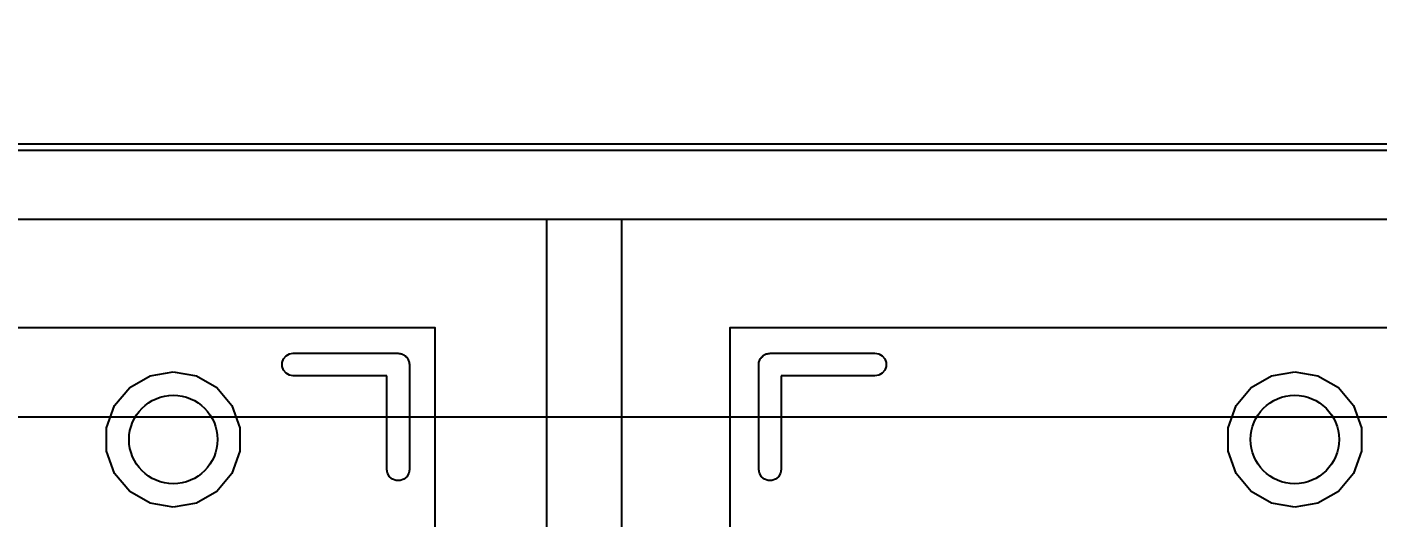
# Model space of a CAD drawing. Header units: millimetres. Extents: x 71 to 299, y 93 to 256.
# Drawn here: x 238.26 to 261.15, y 200.53 to 208.85 of the extents above; entities that cross this region are included whole.
import ezdxf

# ---------------------------------------------------------------- set-up
doc = ezdxf.new("R2010")
doc.units = ezdxf.units.MM
for name, color, linetype in [('BLACK', 7, 'Continuous'), ('PCB', 4, 'Continuous'), ('PCB_参照', 4, 'Continuous'), ('プレート', 6, 'Continuous'), ('物理キー', 7, 'Continuous')]:
    doc.layers.add(name, color=color, linetype=linetype)
doc.layers.add('化粧板', color=1, linetype='Continuous', transparency=0.6)
doc.layers.add('補助線', color=4, linetype='Continuous', transparency=0.6)
doc.layers.add('寸法', color=7, linetype='Continuous', true_color=0xffbdf8)
doc.styles.get("Standard").update_dxf_attribs({"font": 'arial.ttf', "height": 0.138})
doc.dimstyles.new('JIS-1', dxfattribs={"dimtxt": 2.5, "dimasz": 2.5, "dimexe": 1.25, "dimexo": 0.625, "dimtad": 1, "dimtxsty": 'Standard', "dimblk": 'OPEN', "dimcen": 2.5, "dimadec": 0, "dimazin": 0, "dimtfac": 1, "dimtmove": 0, "dimatfit": 3, "dimldrblk": 'OPEN', "dimfxl": 1, "dimarcsym": 0})

# ---------------------------------------------------------------- blocks, each defined once
blk = doc.blocks.new('PCB詳細')
at = {"layer": 'BLACK'}
for p, q in [((178.384, -53.6169), (178.407, -53.5547)), ((178.407, -53.5547), (178.45, -53.5041)), ((178.45, -53.5041), (178.507, -53.471)), ((178.507, -53.471), (178.572, -53.4595)), ((178.572, -53.4595), (180.35, -53.4595)), ((180.35, -53.4595), (180.366, -53.4624)), ((180.366, -53.4624), (180.383, -53.4624)), ((180.383, -53.4624), (180.399, -53.4681)), ((180.399, -53.4681), (180.415, -53.471)), ((180.415, -53.471), (180.43, -53.4793)), ((180.43, -53.4793), (180.445, -53.485)), ((180.445, -53.485), (180.458, -53.4957)), ((180.458, -53.4957), (180.472, -53.5041)), ((180.472, -53.5041), (180.483, -53.5168)), ((180.483, -53.5168), (180.496, -53.5275)), ((180.496, -53.5275), (180.504, -53.542)), ((180.504, -53.542), (180.515, -53.5547)), ((180.515, -53.5547), (180.521, -53.5704)), ((186.479, -53.5704), (186.485, -53.5547)), ((186.485, -53.5547), (186.496, -53.542)), ((186.496, -53.542), (186.504, -53.5275)), ((186.504, -53.5275), (186.517, -53.5168)), ((186.517, -53.5168), (186.528, -53.5041)), ((186.528, -53.5041), (186.542, -53.4957)), ((186.542, -53.4957), (186.555, -53.485)), ((186.555, -53.485), (186.57, -53.4793)), ((186.57, -53.4793), (186.585, -53.471)), ((186.585, -53.471), (186.601, -53.4681)), ((186.601, -53.4681), (186.617, -53.4624)), ((186.617, -53.4624), (186.634, -53.4624)), ((186.634, -53.4624), (186.65, -53.4595)), ((186.65, -53.4595), (188.428, -53.4595)), ((188.428, -53.4595), (188.493, -53.471)), ((188.493, -53.471), (188.55, -53.5041)), ((188.55, -53.5041), (188.593, -53.5547)), ((188.593, -53.5547), (188.616, -53.6169)), ((176.148, -53.8418), (176.54, -53.7726)), ((176.54, -53.7726), (176.932, -53.8418)), ((178.384, -53.6831), (178.384, -53.6169)), ((178.407, -53.7452), (178.384, -53.6831)), ((178.45, -53.7959), (178.407, -53.7452)), ((180.521, -53.5704), (180.529, -53.5848)), ((180.529, -53.5848), (180.532, -53.6013)), ((180.532, -53.6013), (180.538, -53.6169)), ((180.538, -53.6169), (180.538, -53.6336)), ((180.538, -53.6336), (180.54, -53.65)), ((180.54, -53.65), (180.54, -55.428)), ((186.459, -53.65), (186.462, -53.6336)), ((186.459, -55.428), (186.459, -53.65)), ((186.462, -53.6169), (186.468, -53.6013)), ((186.462, -53.6336), (186.462, -53.6169)), ((186.468, -53.6013), (186.471, -53.5848)), ((186.471, -53.5848), (186.479, -53.5704)), ((188.593, -53.7452), (188.55, -53.7959)), ((188.616, -53.6831), (188.593, -53.7452)), ((188.616, -53.6169), (188.616, -53.6831)), ((195.148, -53.8418), (195.54, -53.7726)), ((195.54, -53.7726), (195.932, -53.8418)), ((175.802, -54.0411), (176.148, -53.8418)), ((176.932, -53.8418), (177.278, -54.0411)), ((178.507, -53.829), (178.45, -53.7959)), ((178.572, -53.8405), (178.507, -53.829)), ((180.159, -53.8405), (178.572, -53.8405)), ((180.159, -55.428), (180.159, -53.8405)), ((188.428, -53.8405), (186.84, -53.8405)), ((186.84, -53.8405), (186.84, -55.428)), ((188.493, -53.829), (188.428, -53.8405)), ((188.55, -53.7959), (188.493, -53.829)), ((194.802, -54.0411), (195.148, -53.8418)), ((195.932, -53.8418), (196.278, -54.0411)), ((175.546, -54.3463), (175.802, -54.0411)), ((177.278, -54.0411), (177.534, -54.3463)), ((194.546, -54.3463), (194.802, -54.0411)), ((196.278, -54.0411), (196.534, -54.3463)), ((175.41, -54.7208), (175.546, -54.3463)), ((177.534, -54.3463), (177.67, -54.7208)), ((194.41, -54.7208), (194.546, -54.3463)), ((196.534, -54.3463), (196.67, -54.7208)), ((175.41, -55.1192), (175.41, -54.7208)), ((177.67, -54.7208), (177.67, -55.1192)), ((194.41, -55.1192), (194.41, -54.7208)), ((196.67, -54.7208), (196.67, -55.1192)), ((175.546, -55.4937), (175.41, -55.1192)), ((177.67, -55.1192), (177.534, -55.4937)), ((194.546, -55.4937), (194.41, -55.1192)), ((196.67, -55.1192), (196.534, -55.4937)), ((175.802, -55.7989), (175.546, -55.4937)), ((177.534, -55.4937), (177.278, -55.7989)), ((180.171, -55.4932), (180.159, -55.428)), ((180.204, -55.5505), (180.171, -55.4932)), ((180.255, -55.593), (180.204, -55.5505)), ((180.317, -55.6156), (180.255, -55.593)), ((180.383, -55.6156), (180.317, -55.6156)), ((180.445, -55.593), (180.383, -55.6156)), ((180.496, -55.5505), (180.445, -55.593)), ((180.529, -55.4932), (180.496, -55.5505)), ((180.54, -55.428), (180.529, -55.4932)), ((186.471, -55.4932), (186.459, -55.428)), ((186.504, -55.5505), (186.471, -55.4932)), ((186.555, -55.593), (186.504, -55.5505)), ((186.617, -55.6156), (186.555, -55.593)), ((186.683, -55.6156), (186.617, -55.6156)), ((186.745, -55.593), (186.683, -55.6156)), ((186.796, -55.5505), (186.745, -55.593)), ((186.829, -55.4932), (186.796, -55.5505)), ((186.84, -55.428), (186.829, -55.4932)), ((194.802, -55.7989), (194.546, -55.4937)), ((196.534, -55.4937), (196.278, -55.7989)), ((176.148, -55.9982), (175.802, -55.7989)), ((177.278, -55.7989), (176.932, -55.9982)), ((195.148, -55.9982), (194.802, -55.7989)), ((196.278, -55.7989), (195.932, -55.9982)), ((176.54, -56.0674), (176.148, -55.9982)), ((176.932, -55.9982), (176.54, -56.0674)), ((195.54, -56.0674), (195.148, -55.9982)), ((195.932, -55.9982), (195.54, -56.0674))]:
    blk.add_line(p, q, dxfattribs=at)
for centre in [(176.54, -54.92), (195.54, -54.92)]:
    blk.add_circle(centre, 0.7493, dxfattribs=at)
blk = doc.blocks.new('A$C28663')
at = {"layer": 'PCB'}
blk.add_blockref('PCB詳細', (-35.075, 145.925), dxfattribs=at)
blk = doc.blocks.new('_OPEN')
at = {"color": 0, "linetype": 'ByBlock', "lineweight": -2}
for p, q in [((-1, 0.166667), (0, 0)), ((-1, -0.166667), (0, 0)), ((0, 0), (-1, 0))]:
    blk.add_line(p, q, dxfattribs=at)
blk = doc.blocks.new('*D10')
at = {"layer": 'Defpoints', "color": 0}
for p in [(162.199, 206.874), (281.115, 206.874), (162.199, 205.594)]:
    blk.add_point(p, dxfattribs=at)
at = {"layer": '寸法', "color": 0, "lineweight": -2}
for p, q in [((281.115, 205.594), (281.115, 213.47)), ((162.824, 206.874), (282.365, 206.874)), ((281.115, 205.594), (281.115, 206.874)), ((162.824, 205.594), (282.365, 205.594)), ((281.115, 203.094), (281.115, 200.594))]:
    blk.add_line(p, q, dxfattribs=at)
at = {"layer": '寸法', "color": 0, "lineweight": -2, "xscale": 2.5, "yscale": 2.5, "zscale": 2.5}
for p, rotation in [((281.115, 206.874), 270), ((281.115, 205.594), 90)]:
    blk.add_blockref('_OPEN', p, dxfattribs=dict(at, rotation=rotation))
at = {"layer": '寸法', "color": 0, "insert": (280.407, 212.672), "char_height": 0.138, "attachment_point": 5, "rotation": 90}
blk.add_mtext('1,28', dxfattribs=at)

msp = doc.modelspace()

# ---------------------------------------------------------------- linework, layer by layer
at = {"layer": 'プレート'}
msp.add_lwpolyline([(268.277, 103.757, 0.414214), (274.277, 109.757), (274.277, 206.757), (92.172, 206.757), (92.172, 109.757, 0.414214), (98.172, 103.757)], format="xyb", close=True, dxfattribs=at)
for points in [[(231.172, 189.757), (231.172, 203.757), (245.172, 203.757), (245.172, 189.757)], [(250.172, 189.757), (250.172, 203.757), (264.172, 203.757), (264.172, 189.757)]]:
    msp.add_lwpolyline(points, close=True, dxfattribs=at)
at = {"layer": '化粧板'}
msp.add_lwpolyline([(177.088, 110.625), (99.808, 110.625), (99.808, 149.872), (109.308, 149.872), (109.308, 167.594), (104.558, 167.594), (104.558, 187.872), (114.058, 187.872), (114.058, 206.874), (267.333, 206.874), (267.287, 129.557), (215.135, 129.588), (215.135, 110.625), (194.808, 110.625), (194.808, 129.594), (177.088, 129.594)], close=True, dxfattribs=at)
at = {"layer": '物理キー', "color": 7}
for points in [[(229.338, 205.594), (247.06, 205.594), (247.06, 187.872), (229.338, 187.872), (229.338, 205.594)], [(248.338, 205.594), (266.06, 205.594), (266.06, 187.872), (248.338, 187.872), (248.338, 205.594)]]:
    msp.add_lwpolyline(points, close=True, dxfattribs=at)
at = {"layer": '補助線'}
msp.add_line((298.732, 202.241), (71.224, 202.241), dxfattribs=at)

# ---------------------------------------------------------------- block references
at = {"layer": 'PCB_参照'}
msp.add_blockref('A$C28663', (99.274, 110.857), dxfattribs=at)

# ---------------------------------------------------------------- dimensions: what is measured, and where the dimension line sits
at = {"layer": '寸法'}
dim = msp.add_linear_dim(base=(281.115, 206.874), p1=(162.199, 205.594), p2=(162.199, 206.874), angle=90, dimstyle='JIS-1', override={"dimlfac": 1}, dxfattribs=at)
dim.commit()
dim.dimension.update_dxf_attribs({"geometry": '*D10', "text_midpoint": (280.407, 212.672)})

doc.saveas('drawing.dxf')
